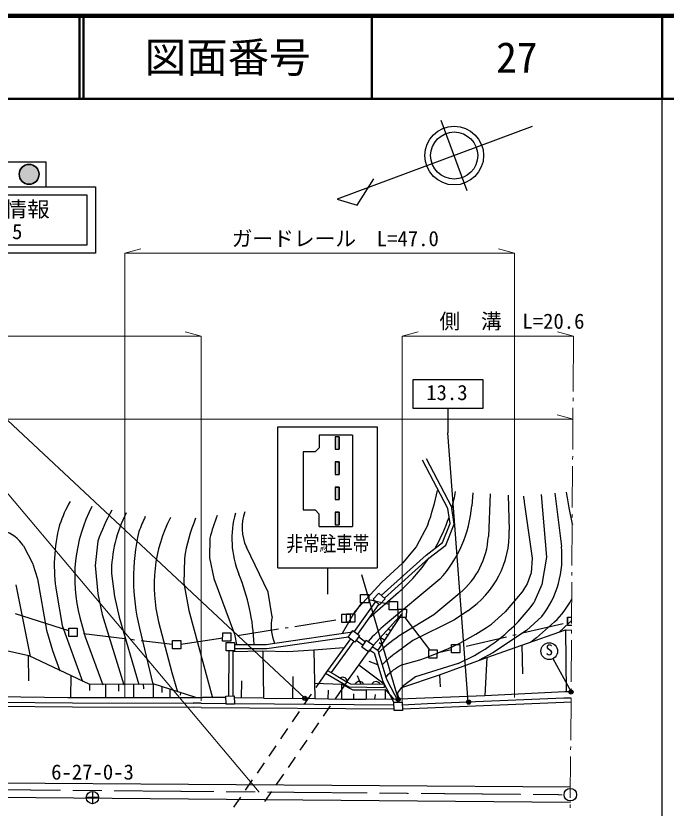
# Model space of a CAD drawing. Units: millimetres, scale not verified. Extents: x 40000 to 680000, y 20000 to 380000.
# Drawn here: x 501079 to 579500, y 284508 to 380000 of the extents above; entities that cross this region are included whole.
import ezdxf
from ezdxf.enums import TextEntityAlignment as Align

# ---------------------------------------------------------------- set-up
doc = ezdxf.new("R2010")
doc.units = ezdxf.units.MM
doc.header["$LTSCALE"] = 1000
doc.header["$PDMODE"] = 32
doc.header["$PDSIZE"] = 500
doc.linetypes.add('CHAIN', pattern=[18.5, 12, -1.5, 3.5, -1.5])
for name, color, linetype, lineweight in [('M-BGD', 7, 'Continuous', 25), ('M-BGD-HTXT', 7, 'Continuous', 13), ('M-BMK', 2, 'CHAIN', 13), ('M-BMK-ROW', 30, 'Continuous', 25), ('M-BMK-SRVR', 3, 'Continuous', 25), ('M-STR-HTXT', 7, 'Continuous', 13), ('M-STR-STR1', 1, 'Continuous', 25), ('M-STR-STRC', 7, 'Continuous', 25), ('M-STR-STRD', 7, 'Continuous', 25), ('M-TTL', 2, 'Continuous', 140), ('M-TTL-BAND', 7, 'Continuous', 25), ('M-TTL-LINE', 7, 'Continuous', 50)]:
    doc.layers.add(name, color=color, linetype=linetype, lineweight=lineweight)
doc.layers.add('M-TTL-TXT', color=7, linetype='Continuous')
doc.styles.add('ＭＳ ゴシック', font='')
doc.styles.get('ＭＳ ゴシック').set_extended_font_data('MS Gothic')

msp = doc.modelspace()

# ---------------------------------------------------------------- hatches: boundary and pattern name
at = {"layer": 'M-STR-STRC'}
for points in [[(503877, 360901, 0.41421), (502677, 362101, 0.41421), (501477, 360901, 1)], [(540082, 327774), (540081, 329254), (539581, 329254), (539582, 327774)], [(540082, 324734), (540082, 326254), (539582, 326254), (539582, 324734)], [(540082, 321694), (540082, 323214), (539582, 323214), (539582, 321694)], [(540082, 318654), (540082, 320174), (539582, 320174), (539582, 318654)]]:
    msp.add_hatch(color=256, dxfattribs=at).paths.add_polyline_path(points)

# ---------------------------------------------------------------- linework, layer by layer
at = {"layer": 'M-BGD'}
for p, q in [((555518, 358925), (552362, 367376)), ((563330, 366667), (539847, 357915)), ((542245, 357194), (544267, 360368)), ((539847, 357915), (542245, 357194)), ((553646, 320783), (550617, 326602)), ((553164, 320626), (550125, 326465)), ((556189, 322527), (556064, 320957)), ((558282, 322385), (558056, 317251)), ((560460, 322238), (560583, 318009)), ((564413, 322294), (565051, 314739)), ((566082, 322464), (566861, 316047)), ((562383, 321376), (563326, 314620)), ((553322, 319581), (553164, 320626)), ((553661, 320680), (553646, 320783)), ((553954, 318745), (553661, 320680)), ((567769, 320720), (568168, 318752)), ((553439, 318805), (553322, 319581)), ((550761, 318648), (549365, 315992)), ((552524, 316535), (553439, 318805)), ((552937, 316222), (553954, 318745)), ((568191, 318749), (568199, 318707)), ((524462, 317034), (524419, 314690)), ((501996, 316143), (503139, 313973)), ((510947, 316673), (510651, 313740)), ((550548, 315013), (552524, 316535)), ((550869, 314629), (552937, 316222)), ((531487, 310539), (528877, 315972)), ((549365, 315992), (547714, 314020)), ((521403, 314581), (521338, 311622)), ((524419, 314690), (524950, 312174)), ((545153, 310153), (550548, 315013)), ((545524, 309815), (550869, 314629)), ((563326, 314620), (563229, 312857)), ((565051, 314739), (564523, 311473)), ((503120, 313926), (503697, 312131)), ((510651, 313740), (510950, 310355)), ((547714, 314020), (545224, 311747)), ((512601, 312793), (512965, 310034)), ((563229, 312857), (562722, 311528)), ((501079, 311410), (502817, 302804)), ((503697, 312131), (504796, 305953)), ((521338, 311622), (521939, 308330)), ((524950, 312174), (527452, 305466)), ((545224, 311747), (541943, 308203)), ((552210, 312090), (545656, 306628)), ((562722, 311528), (562131, 310564)), ((564523, 311473), (563525, 309265)), ((505978, 310548), (506681, 306503)), ((510950, 310355), (511507, 307865)), ((531985, 307552), (531487, 310539)), ((547216, 310513), (543729, 307454)), ((554618, 310409), (551496, 307801)), ((562131, 310564), (560069, 308173)), ((512965, 310034), (513552, 307517)), ((541918, 305780), (544498, 309397)), ((542322, 305485), (544870, 309058)), ((508802, 307495), (509440, 305137)), ((511507, 307865), (514100, 299385)), ((513552, 307517), (515917, 299404)), ((521939, 308330), (524774, 297805)), ((541943, 308203), (540441, 305550)), ((551496, 307801), (547707, 305509)), ((555579, 308309), (553980, 307222)), ((560069, 308173), (558456, 306691)), ((564502, 307608), (562645, 305904)), ((518297, 306980), (519881, 300845)), ((553980, 307222), (548935, 304698)), ((566020, 306959), (563865, 305025)), ((567797, 306842), (566587, 305714)), ((504796, 305953), (505485, 303492)), ((506681, 306503), (509104, 299762)), ((515990, 306218), (517609, 299443)), ((532295, 304397), (541687, 305742)), ((546286, 305874), (545978, 306080)), ((546636, 306399), (546552, 306455)), ((562645, 305904), (558610, 303228)), ((562098, 304150), (567370, 305987)), ((567370, 305987), (568081, 305942)), ((567370, 305987), (567428, 298511)), ((568094, 305942), (568108, 305941)), ((492877, 305140), (502636, 302891)), ((509440, 305137), (511567, 299378)), ((527452, 305466), (527672, 304242)), ((531342, 303755), (541179, 305164)), ((541419, 304928), (538654, 301116)), ((541823, 304633), (539086, 300861)), ((542125, 304762), (542952, 304138)), ((542420, 305166), (543242, 304546)), ((543376, 304736), (543564, 304602)), ((545525, 304735), (545064, 305043)), ((545920, 305327), (545714, 305465)), ((548935, 304698), (546928, 303226)), ((563865, 305025), (563176, 304525)), ((527443, 304242), (531297, 304240)), ((527451, 303742), (531333, 303740)), ((531297, 304240), (532286, 304382)), ((537006, 303597), (540634, 303853)), ((544060, 303972), (544723, 303534)), ((545191, 304234), (544876, 304445)), ((545182, 304222), (545184, 304221)), ((557890, 302672), (562098, 304150)), ((562098, 304150), (562175, 300699)), ((502639, 299859), (502609, 302891)), ((502636, 302891), (509972, 299446)), ((505485, 303492), (506404, 301065)), ((526747, 303462), (526730, 298027)), ((527247, 303471), (527230, 298035)), ((527247, 303382), (530880, 303483)), ((530880, 303483), (533863, 303374)), ((530880, 303483), (530957, 297765)), ((533872, 303389), (537006, 303597)), ((537006, 303597), (537123, 297728)), ((540985, 299742), (543780, 303578)), ((543771, 303563), (544297, 303216)), ((544297, 303216), (545340, 299779)), ((544723, 303534), (544822, 303210)), ((544822, 303210), (545257, 301776)), ((558610, 303228), (556955, 302329)), ((544751, 301765), (543700, 302167)), ((545257, 301776), (545700, 300315)), ((554401, 301949), (549285, 300327)), ((552152, 300570), (557890, 302672)), ((557890, 302672), (557632, 298055)), ((519881, 300845), (520577, 298508)), ((538654, 301116), (538427, 300786)), ((538654, 301116), (539086, 300861)), ((545514, 299445), (542446, 301747)), ((507725, 300501), (507690, 297855)), ((528291, 297781), (528323, 299846)), ((534478, 297735), (534519, 300378)), ((538427, 300786), (541214, 299143)), ((539567, 300579), (540124, 300240)), ((542678, 299472), (542286, 300470)), ((545700, 300315), (545805, 299969)), ((545805, 299969), (547219, 297274)), ((547644, 299045), (552152, 300570)), ((549285, 300327), (547720, 299163)), ((552152, 300570), (552245, 299125)), ((509968, 299442), (509972, 298694)), ((509973, 299445), (517630, 299489)), ((511871, 299456), (511880, 297831)), ((513472, 299465), (513477, 298616)), ((515254, 299475), (515263, 297804)), ((516452, 299482), (516455, 298876)), ((522804, 297831), (517630, 299489)), ((517646, 299489), (517656, 297856)), ((518687, 299150), (518691, 298441)), ((537086, 299589), (540374, 299447)), ((540374, 299447), (541728, 298776)), ((540381, 297649), (540374, 299447)), ((540985, 299742), (541422, 299485)), ((541214, 299143), (545505, 299045)), ((541422, 299485), (545514, 299445)), ((545340, 299779), (546673, 297239)), ((545514, 299445), (545505, 299045)), ((547100, 298352), (547644, 299045)), ((547720, 299163), (547641, 299047)), ((497809, 297984), (507329, 297860)), ((519666, 298838), (519653, 297835)), ((520915, 298435), (520900, 298138)), ((538752, 297688), (538782, 298728)), ((541728, 298776), (543311, 298779)), ((541833, 297651), (541823, 298300)), ((543311, 298779), (545607, 298817)), ((543311, 298779), (543318, 297653)), ((544381, 297644), (544437, 298220)), ((545607, 298817), (545615, 297667)), ((545607, 298817), (546684, 297654)), ((547292, 297632), (547100, 298352)), ((557632, 298055), (547292, 297632)), ((567287, 298510), (557632, 298055)), ((567880, 298515), (567287, 298510)), ((568054, 298516), (568038, 298516)), ((485391, 297418), (507927, 297215)), ((507329, 297860), (522804, 297831)), ((507927, 297215), (522444, 297177)), ((523423, 297155), (522444, 297177)), ((522804, 297831), (523578, 297857)), ((523423, 297155), (526428, 297132)), ((526438, 297839), (523578, 297857)), ((530957, 297765), (527418, 297787)), ((527438, 297112), (546687, 296965)), ((530967, 297780), (537123, 297728)), ((537123, 297728), (540381, 297649)), ((540381, 297649), (543285, 297652)), ((543285, 297652), (545496, 297666)), ((545496, 297666), (547288, 297647)), ((547677, 296977), (550716, 297103)), ((550716, 297103), (567149, 297794)), ((550716, 297103), (550716, 297103)), ((550737, 296603), (567167, 297295)), ((567149, 297794), (568025, 297823)), ((567167, 297295), (568021, 297323)), ((568029, 297323), (568046, 297323)), ((568033, 297823), (568049, 297824)), ((485387, 296918), (507924, 296715)), ((507924, 296715), (522453, 296677)), ((523432, 296641), (522453, 296677)), ((523432, 296641), (546685, 296465)), ((547685, 296477), (550737, 296603)), ((550737, 296603), (550737, 296603)), ((567972, 287020), (567953, 287021)), ((567959, 285221), (567937, 285221))]:
    msp.add_line(p, q, dxfattribs=at)
for points in [[(544184, 309683), (544858, 310422), (545597, 309749), (544923, 309010)], [(541730, 305917), (542538, 305327), (541948, 304519), (541140, 305109)], [(526440, 304457), (527440, 304473), (527456, 303473), (526456, 303457)], [(526414, 298022), (527414, 298038), (527430, 297038), (526430, 297022)], [(546672, 297265), (547672, 297281), (547688, 296281), (546688, 296265)]]:
    msp.add_lwpolyline(points, close=True, dxfattribs=at)
for points in [[(544192, 304158), (547674, 307954), (544723, 303534)], [(543564, 304602), (544192, 304158), (543614, 303342), (542798, 303920), (543376, 304736)]]:
    msp.add_lwpolyline(points, dxfattribs=at)
for radius in [3548, 2836]:
    msp.add_circle((553938, 363165), radius, dxfattribs=at)
for centre, radius, start, end in [((520813, 329244), 31767, 340.51592, 348.28208), ((533587, 326281), 20842, 344.4102, 350.01522), ((591897, 325511), 29802, 186.54348, 187.97525), ((595777, 326636), 28626, 188.09998, 191.92642), ((522179, 313310), 16693, 150.6981, 161.39161), ((526915, 312310), 18742, 152.83443, 194.88575), ((541061, 322206), 15054, 317.78227, 355.2418), ((534841, 308042), 25405, 150.86088, 160.13872), ((528643, 312744), 16042, 152.76298, 179.8259), ((538425, 316998), 11298, 164.27078, 202.26115), ((533896, 318316), 5539, 160.00351, 205.02848), ((532173, 312128), 17222, 154.09849, 160.62774), ((535819, 311365), 18062, 153.0521, 194.05015), ((543294, 311119), 22164, 157.8964, 171.01381), ((546245, 311428), 22493, 158.18631, 165.56916), ((533587, 326281), 20842, 329.93414, 341.2477), ((498275, 313630), 4490, 34.0365, 111.21873), ((524700, 313720), 18989, 164.99574, 189.61763), ((549269, 317706), 11318, 303.88112, 1.5353), ((540046, 312163), 24780, 166.75421, 193.88124), ((548399, 317818), 9674, 310.01285, 356.63855), ((555364, 314711), 11574, 322.14243, 6.62878), ((533587, 326281), 20842, 310.83894, 326.00863), ((504669, 303181), 25176, 2.41227, 22.26056), ((559996, 313674), 9021, 311.89691, 334.04465), ((560014, 313679), 9021, 334.01463, 334.19035), ((545880, 321923), 21716, 293.10258, 324.34493), ((537094, 306437), 5229, 167.68544, 203.14408), ((558286, 291490), 19715, 129.83997, 138.30949), ((539050, 335016), 34335, 284.46507, 304.41546), ((561084, 313970), 9792, 313.28221, 315.67184), ((561103, 313975), 9792, 315.63821, 315.74615), ((555204, 293138), 14465, 121.21455, 135.868), ((553248, 294256), 10973, 125.16166, 136.73764), ((550767, 295609), 6915, 117.00537, 137.11224), ((540505, 299716), 567, 357.557, 121.41205), ((542512, 299207), 567, 27.51103, 151.36605), ((544512, 299188), 567, 27.51103, 151.36605)]:
    msp.add_arc(centre, radius, start, end, dxfattribs=at)
at = {"layer": 'M-BGD-HTXT'}
for p, q in [((568325, 341384), (568279, 334744)), ((568274, 333944), (568271, 333544)), ((568265, 332744), (568231, 327744)), ((568226, 326944), (568223, 326544)), ((568217, 325744), (568183, 320745)), ((568178, 319945), (568175, 319545)), ((568169, 318745), (568135, 313745)), ((568130, 312945), (568127, 312545)), ((568121, 311745), (568087, 306745)), ((568082, 305945), (568079, 305545)), ((568073, 304745), (568039, 299745)), ((568034, 298945), (568032, 298695)), ((568025, 297745), (567991, 292745)), ((567998, 293120), (567995, 292720)), ((567986, 291945), (567983, 291545)), ((567977, 290745), (567943, 285745)), ((567938, 284945), (567935, 284545))]:
    msp.add_line(p, q, dxfattribs=at)
at = {"layer": 'M-BMK'}
msp.add_line((567945, 286121), (567965, 286120), dxfattribs=at)
msp.add_open_spline([(327954, 288243), (337704, 288156), (340142, 288134), (347953, 288065), (355765, 287996), (360141, 287958), (367952, 287889), (375764, 287820), (380140, 287780), (387951, 287711), (395763, 287642), (400139, 287604), (407951, 287535), (415763, 287466), (420139, 287427), (427950, 287358), (435762, 287289), (440138, 287250), (447949, 287181), (455761, 287112), (460137, 287073), (467948, 287004), (475760, 286935), (480136, 286897), (487948, 286828), (495760, 286759), (500136, 286720), (507947, 286651), (515759, 286581), (520135, 286543), (527946, 286474), (535758, 286405), (540134, 286366), (547945, 286297), (555757, 286228), (558195, 286206), (567945, 286121)], degree=3, knots=[0, 0, 0, 0, 1, 1, 1, 2, 2, 2, 3, 3, 3, 4, 4, 4, 5, 5, 5, 6, 6, 6, 7, 7, 7, 8, 8, 8, 9, 9, 9, 10, 10, 10, 11, 11, 11, 12, 12, 12, 12], dxfattribs=at)
at = {"layer": 'M-BMK-ROW'}
for p, q in [((546082, 309036), (543634, 309620)), ((542768, 309239), (541820, 307941)), ((507453, 305865), (501040, 307934)), ((534726, 306420), (539664, 307204)), ((541409, 306939), (541409, 306900)), ((541956, 306938), (541409, 306939)), ((550986, 303573), (548045, 307471)), ((562196, 305622), (567063, 306766)), ((527812, 305323), (532750, 306107)), ((533540, 306232), (533936, 306295)), ((509250, 305549), (514215, 304956)), ((515009, 304861), (515406, 304814)), ((516201, 304719), (519984, 304267)), ((520986, 304283), (526020, 305042)), ((555382, 304019), (560249, 305164)), ((561028, 305347), (561417, 305439)), ((553601, 303600), (551865, 303190))]:
    msp.add_line(p, q, dxfattribs=at)
for points in [[(543634, 309238), (542632, 309239), (542632, 310241), (543635, 310240)], [(547084, 308415), (546082, 308416), (546082, 309418), (547085, 309417)], [(548167, 307471), (547165, 307472), (547166, 308474), (548168, 308473)], [(508455, 305202), (507453, 305202), (507454, 306204), (508456, 306204)], [(527022, 304616), (526019, 304617), (526020, 305619), (527022, 305619)], [(520986, 303706), (519983, 303707), (519984, 304709), (520986, 304708)], [(554603, 303216), (553601, 303217), (553601, 304219), (554603, 304219)], [(551865, 302570), (550863, 302571), (550863, 303573), (551866, 303572)]]:
    msp.add_lwpolyline(points, close=True, dxfattribs=at)
for points in [[(541409, 306900), (540407, 306901), (540407, 307903), (540954, 307903)], [(540954, 307903), (540954, 307941), (541957, 307940), (541956, 306938)], [(540954, 307903), (541410, 307902), (541409, 306939)], [(541409, 306939), (540954, 306939), (540954, 307903)], [(568112, 306511), (567608, 306512), (567609, 307514), (568119, 307514)], [(568112, 306511), (567626, 306515), (567635, 307518), (568119, 307513)]]:
    msp.add_lwpolyline(points, dxfattribs=at)
at = {"layer": 'M-BMK-SRVR'}
for p, q in [((510316, 286531), (510316, 285031)), ((511066, 285781), (509566, 285781))]:
    msp.add_line(p, q, dxfattribs=at)
for centre, radius in [((510316, 285781), 750), ((567936, 286127), 752)]:
    msp.add_circle(centre, radius, dxfattribs=at)
at = {"layer": 'M-STR-HTXT'}
for p, q in [((530405, 286437), (468739, 359663)), ((516156, 351902), (514224, 351384)), ((561224, 351384), (559292, 351902)), ((514224, 351384), (561224, 351384)), ((514224, 351384), (514225, 297841)), ((561224, 351384), (561225, 297841)), ((523418, 341384), (521486, 341902)), ((549604, 341902), (547672, 341384)), ((568325, 341384), (566393, 341902)), ((448252, 341384), (523418, 341384)), ((523418, 341384), (523418, 297462)), ((547672, 341384), (568325, 341384)), ((547672, 341384), (547672, 297281)), ((568276, 331384), (66198, 331382)), ((568276, 331384), (566344, 331902))]:
    msp.add_line(p, q, dxfattribs=at)
at = {"layer": 'M-STR-STR1'}
for p, q in [((538654, 301116), (537240, 299055)), ((538654, 301116), (539567, 300579)), ((540124, 300240), (540985, 299742)), ((540985, 299742), (539571, 297681)), ((536674, 298230), (535826, 296993)), ((535251, 296154), (534402, 294917)), ((538996, 296841), (538148, 295604)), ((537582, 294779), (536734, 293542)), ((533837, 294092), (532988, 292855)), ((536168, 292718), (535320, 291481)), ((532422, 292030), (531574, 290793)), ((534754, 290656), (533906, 289419)), ((531008, 289969), (530160, 288732)), ((533340, 288594), (532491, 287357)), ((529594, 287907), (528746, 286670)), ((531926, 286533), (531077, 285296)), ((528180, 285845), (527332, 284608))]:
    msp.add_line(p, q, dxfattribs=at)
at = {"layer": 'M-STR-STRC'}
for p, q in [((488677, 359401), (510677, 359401)), ((510677, 359401), (510677, 351401)), ((510677, 351401), (488677, 351401)), ((535923, 297749), (486676, 343786)), ((548981, 336173), (557381, 336174)), ((548981, 332673), (548981, 336173)), ((557381, 336174), (557381, 332674)), ((557381, 332674), (548981, 332673)), ((553181, 332673), (553181, 329742)), ((532658, 330454), (544658, 330454)), ((532658, 313454), (532658, 330454)), ((544658, 330454), (544658, 313454)), ((541658, 329454), (537658, 329454)), ((537658, 329454), (537658, 327951)), ((541658, 329454), (541658, 318454)), ((555621, 297309), (553181, 329742)), ((539581, 329254), (539582, 327774)), ((540081, 329254), (539581, 329254)), ((540081, 329254), (540082, 327774)), ((537658, 327951), (537190, 327454)), ((539582, 327774), (540082, 327774)), ((537190, 327454), (535742, 327454)), ((535742, 327454), (535742, 320454)), ((539582, 326254), (539582, 324734)), ((539582, 326254), (540082, 326254)), ((540082, 326254), (540082, 324734)), ((539582, 324734), (540082, 324734)), ((539582, 323214), (539582, 321694)), ((539582, 323214), (540082, 323214)), ((540082, 323214), (540082, 321694)), ((539582, 321694), (540082, 321694)), ((535742, 320454), (537184, 320454)), ((537184, 320454), (537658, 319947)), ((537658, 318454), (537658, 319947)), ((539582, 320174), (539582, 318654)), ((539582, 320174), (540082, 320174)), ((540082, 320174), (540082, 318654)), ((537658, 318454), (541658, 318454)), ((539582, 318654), (540082, 318654)), ((532658, 313454), (544658, 313454)), ((538658, 313454), (538658, 310311)), ((542760, 312667), (547180, 297632)), ((565850, 302529), (568030, 298516))]:
    msp.add_line(p, q, dxfattribs=at)
msp.add_lwpolyline([(494677, 359401), (494677, 362401), (504677, 362401), (504677, 359401)], dxfattribs=at)
msp.add_lwpolyline([(503877, 360901, 0.41421), (502677, 362101, 0.41421), (501477, 360901, 1)], format="xyb", close=True, dxfattribs=at)
for points in [[(509677, 358401), (489677, 358401), (489677, 352401), (509677, 352401)], [(540082, 327774), (540081, 329254), (539581, 329254), (539582, 327774)], [(540082, 324734), (540082, 326254), (539582, 326254), (539582, 324734)], [(540082, 321694), (540082, 323214), (539582, 323214), (539582, 321694)], [(540082, 318654), (540082, 320174), (539582, 320174), (539582, 318654)]]:
    msp.add_lwpolyline(points, close=True, dxfattribs=at)
for centre, radius in [((502677, 360901), 1200), ((565400, 303429), 1006), ((568030, 298516), 150), ((568030, 298516), 120), ((568030, 298516), 90), ((568030, 298516), 60), ((568030, 298516), 30), ((535923, 297749), 150), ((535923, 297749), 120), ((535923, 297749), 90), ((535923, 297749), 60), ((535923, 297749), 30), ((547180, 297633), 150), ((547180, 297633), 120), ((547180, 297633), 90), ((547180, 297633), 60), ((547180, 297633), 30), ((555678, 297290), 150), ((555678, 297290), 120), ((555678, 297290), 90), ((555678, 297290), 60), ((555678, 297290), 30)]:
    msp.add_circle(centre, radius, dxfattribs=at)
for p in [(535923, 297749), (568030, 298516), (547180, 297633), (555678, 297290)]:
    msp.add_point(p, dxfattribs=at)
at = {"layer": 'M-STR-STRD'}
for p, q in [((567947, 287036), (457862, 287786)), ((400007, 286711), (567937, 285221))]:
    msp.add_line(p, q, dxfattribs=at)
at = {"layer": 'M-TTL'}
msp.add_line((680000, 380000), (40000, 380000), dxfattribs=at)
at = {"layer": 'M-TTL-BAND'}
msp.add_line((579000, 20000), (579000, 370000), dxfattribs=at)
at = {"layer": 'M-TTL-LINE'}
for p, q in [((508747, 380000), (508747, 370000)), ((509247, 380000), (509247, 370000)), ((543997, 380000), (543997, 370000)), ((579000, 380000), (579000, 370000)), ((40000, 370000), (680000, 370000))]:
    msp.add_line(p, q, dxfattribs=at)

# ---------------------------------------------------------------- texts
at = {"layer": 'M-BMK-SRVR', "style": 'ＭＳ ゴシック'}
msp.add_text('6-27-0-3', height=1833, dxfattribs=at).set_placement((505337, 287400), align=Align.BOTTOM_LEFT)
at = {"layer": 'M-STR-HTXT', "style": 'ＭＳ ゴシック'}
for s, p in [('ガードレール\u3000L=47.0', (527103, 351690)), ('側\u3000溝\u3000L=20.6', (552164, 341734))]:
    msp.add_text(s, height=1833, dxfattribs=at).set_placement(p, align=Align.BOTTOM_LEFT)
at = {"layer": 'M-STR-STRC', "style": 'ＭＳ ゴシック', "width": 1.1}
msp.add_text('道路情報', height=1833, dxfattribs=at).set_placement((499677, 356689), align=Align.MIDDLE_CENTER)
at = {"layer": 'M-STR-STRC', "style": 'ＭＳ ゴシック'}
msp.add_text('13.3', height=1833, dxfattribs=at).set_placement((550567, 333137), align=Align.BOTTOM_LEFT)
at = {"layer": 'M-STR-STRC', "style": 'ＭＳ ゴシック', "width": 0.8}
msp.add_text('非常駐車帯', height=1833, dxfattribs=at).set_placement((533701, 314918), align=Align.BOTTOM_LEFT)
at = {"layer": 'M-STR-STRC', "style": 'ＭＳ ゴシック'}
msp.add_text('S', height=1320, dxfattribs=at).set_placement((565400, 302529), align=Align.BOTTOM_CENTER)
at = {"layer": 'M-STR-STRC', "insert": (499677, 353989), "char_height": 1833, "attachment_point": 5, "style": 'ＭＳ ゴシック'}
msp.add_mtext('\\T1.52;B-5', dxfattribs=at)
at = {"layer": 'M-TTL-TXT', "style": 'ＭＳ ゴシック'}
for s, p in [('図面番号', (526622, 375000)), ('27', (561497, 375000))]:
    msp.add_text(s, height=3666, dxfattribs=at).set_placement(p, align=Align.MIDDLE_CENTER)

doc.saveas('drawing.dxf')
